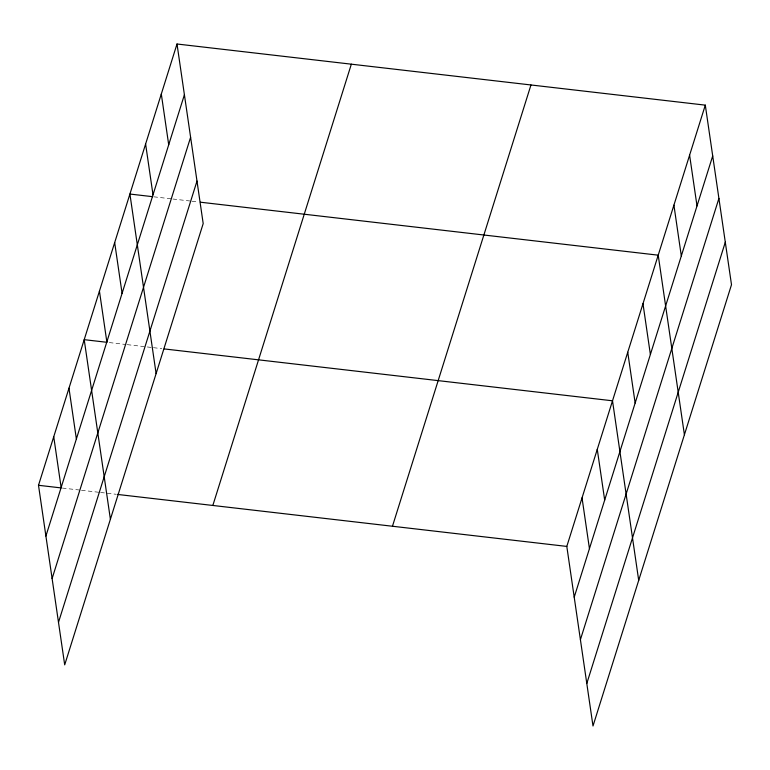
<?xml version="1.0" encoding="UTF-8"?>
<svg xmlns="http://www.w3.org/2000/svg" width="770" height="770" viewBox="0 0 770 770"><rect width="100%" height="100%" fill="white"/><g stroke="black" fill="none" stroke-linecap="round" stroke-linejoin="round"><path stroke-width="0.58" stroke-dasharray="3.85 2.89" d="M153.788 196.812L171.7 198.881M172.894 199.016L190.806 201.095M191.999 201.23L197.977 201.923M109.282 342.573L126.001 344.508M127.194 344.642L152.267 347.539M153.461 347.684L161.825 348.646M62.38 488.055L80.292 490.124M81.485 490.269L99.397 492.338M100.591 492.473L116.116 494.273"/><path stroke-width="1.16" d="M177.004 44.005L203.193 223.579L64.699 664.856L38.5 485.293L177.004 44.005L705.301 105.144L731.5 284.708L592.996 725.995L566.807 546.421L705.301 105.144M45.902 536.055L184.405 94.768M52.11 578.559L190.604 137.281M58.491 622.353L196.995 181.075M212.838 505.466L351.341 64.18M392.459 526.247L530.963 84.969M574.208 597.183L712.712 155.906M580.407 639.687L718.91 198.41M586.798 683.481L725.301 242.203M152.595 196.668L129.909 194.05L156.108 373.614M200.364 202.202L658.215 255.178L684.405 434.742M106.895 342.294L84.209 339.666L110.399 519.24M164.212 348.925L612.506 400.795L638.705 580.368M38.5 485.293L61.186 487.92M117.309 494.407L566.807 546.421M689.602 155.155L697.014 205.917M673.914 205.167L681.315 255.929M642.979 303.717L650.381 354.479M627.743 352.256L635.144 403.018M597.27 449.333L604.681 500.096M582.033 497.882L589.445 548.644M161.305 94.027L168.707 144.779M145.607 144.038L153.009 194.791M114.672 242.589L122.084 293.351M99.436 291.127L106.847 341.89M68.973 388.205L76.374 438.967M53.736 436.754L61.138 487.516"/></g></svg>
